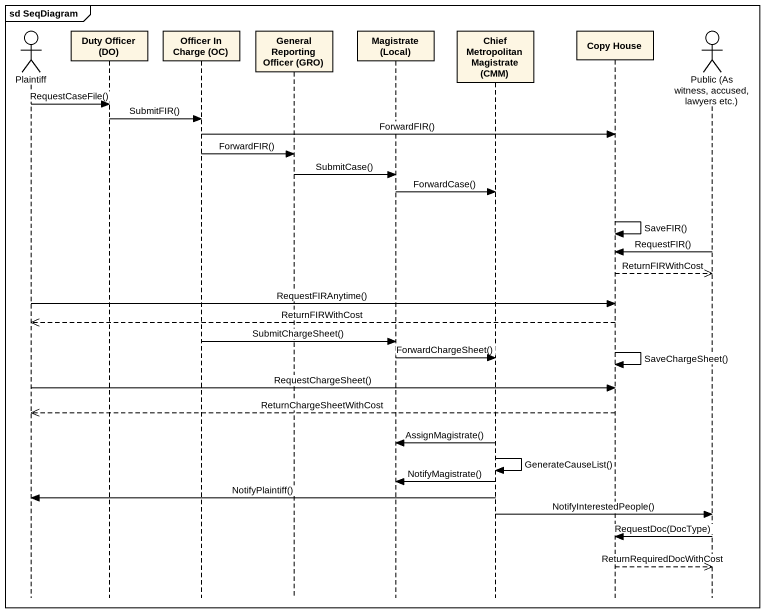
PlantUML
@startuml
mainframe sd SeqDiagram
hide footbox
actor Plaintiff
participant "Duty Officer (DO)" as Duty_Officer_DO
participant "Officer In Charge (OC)" as Officer_In_Charge_OC
participant "General Reporting Officer (GRO)" as General_Reporting_Officer
participant "Magistrate (Local)" as Magistrate_Local
participant "Chief Metropolitan Magistrate (CMM)" as Chief_Metropolitan
participant "Copy House" as Copy_House
actor "Public (As witness, accused, lawyers etc.)" as Public_As_witness_accused

Plaintiff -> Duty_Officer_DO : RequestCaseFile()
Duty_Officer_DO -> Officer_In_Charge_OC : SubmitFIR()
Officer_In_Charge_OC -> Copy_House : ForwardFIR()
Officer_In_Charge_OC -> General_Reporting_Officer : ForwardFIR()
General_Reporting_Officer -> Magistrate_Local : SubmitCase()
Magistrate_Local -> Chief_Metropolitan : ForwardCase()
Copy_House -> Copy_House : SaveFIR()
Public_As_witness_accused -> Copy_House : RequestFIR()
Copy_House -->> Public_As_witness_accused : ReturnFIRWithCost
Plaintiff -> Copy_House : RequestFIRAnytime()
Copy_House -->> Plaintiff : ReturnFIRWithCost
Officer_In_Charge_OC -> Magistrate_Local : SubmitChargeSheet()
Copy_House -> Copy_House : SaveChargeSheet()
Magistrate_Local -> Chief_Metropolitan : ForwardChargeSheet()
Plaintiff -> Copy_House : RequestChargeSheet()
Copy_House -->> Plaintiff : ReturnChargeSheetWithCost
Chief_Metropolitan -> Magistrate_Local : AssignMagistrate()
Chief_Metropolitan -> Chief_Metropolitan : GenerateCauseList()
Chief_Metropolitan -> Magistrate_Local : NotifyMagistrate()
Chief_Metropolitan -> Plaintiff : NotifyPlaintiff()
Chief_Metropolitan -> Public_As_witness_accused : NotifyInterestedPeople()
Public_As_witness_accused -> Copy_House : RequestDoc(DocType)
Copy_House -->> Public_As_witness_accused : ReturnRequiredDocWithCost
@enduml
